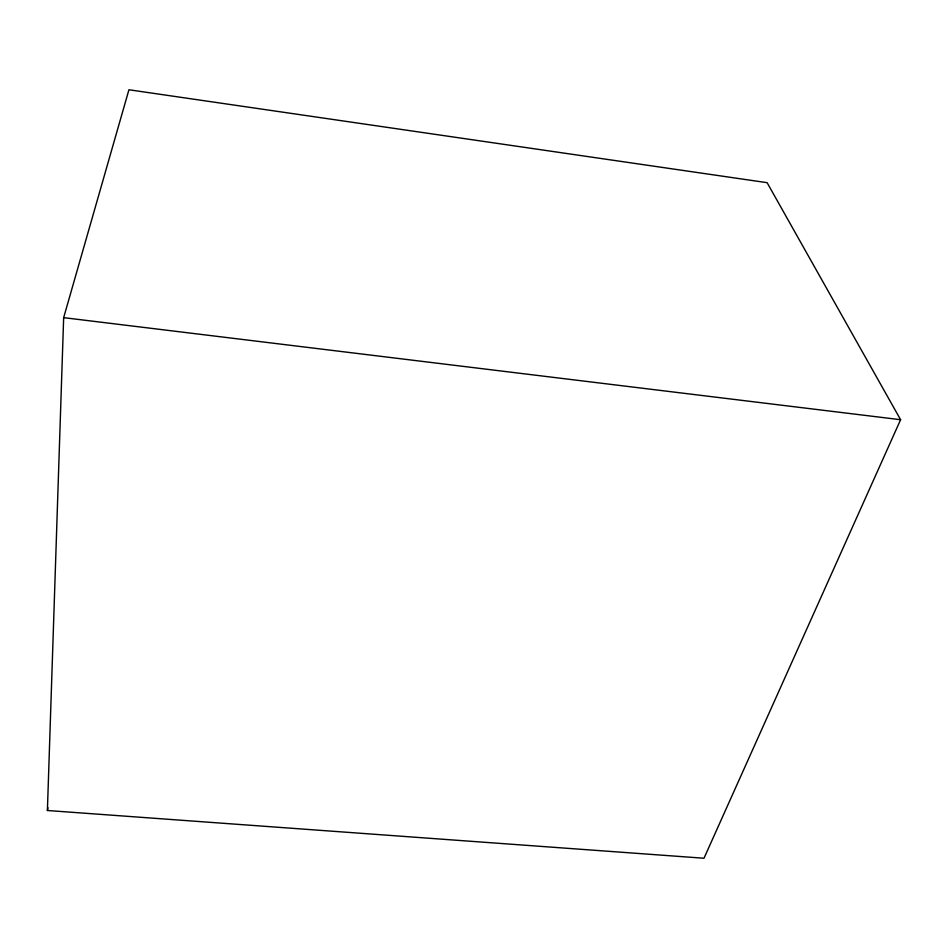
<?xml version="1.0" encoding="UTF-8"?>
<svg xmlns="http://www.w3.org/2000/svg" width="948" height="948" viewBox="0 0 948 948"><rect width="100%" height="100%" fill="white"/><g stroke="black" fill="none" stroke-linecap="round" stroke-linejoin="round"><path stroke-width="1.42" d="M47.4 810.504L63.658 317.651L128.928 89.764L767.11 182.68L900.6 419.715L703.997 858.236L47.4 810.504L47.945 807.755M63.658 317.651L900.6 419.715"/></g></svg>
